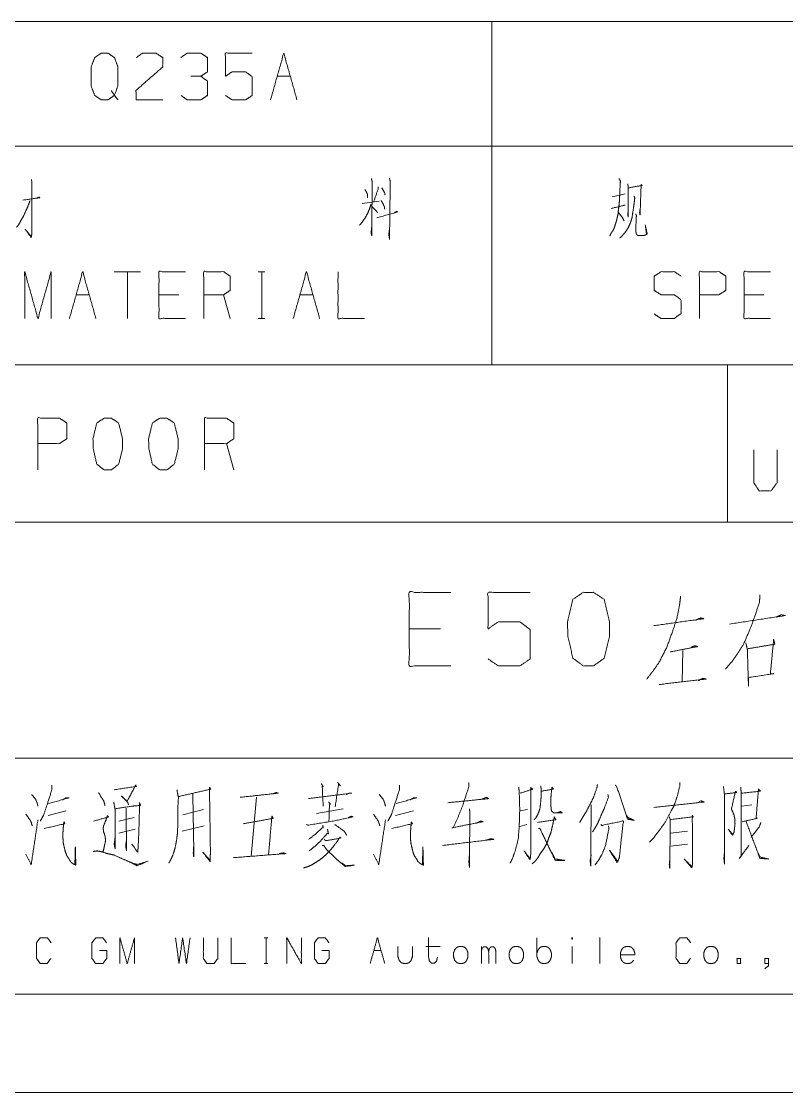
# Model space of a CAD drawing. Header units: millimetres. Extents: x 0 to 210, y 0 to 600.
# Drawn here: x 79.1 to 118, y 0 to 54.5 of the extents above; entities that cross this region are included whole.
import ezdxf

# ---------------------------------------------------------------- set-up
doc = ezdxf.new("R2010")
doc.units = ezdxf.units.MM
doc.layers.add('1', color=7, linetype='Continuous', true_color=0xffffff)

msp = doc.modelspace()

# ---------------------------------------------------------------- linework, layer by layer
at = {"layer": '1', "color": 95, "linetype": 'Continuous', "lineweight": 18}
for p, q in [((73, 54.463), (103, 54.463)), ((103, 54.463), (103, 48.113)), ((103, 54.463), (128, 54.463)), ((92.087, 51.675), (92.759, 51.675)), ((73, 48.113), (103, 48.113)), ((103, 48.113), (103, 37)), ((103, 48.113), (128, 48.113)), ((96.406, 45.2), (97.272, 45.325)), ((109.13, 45.55), (109.784, 45.7)), ((85.143, 41.737), (83.8, 41.737)), ((84.472, 41.737), (84.472, 39.362)), ((91.124, 41.737), (91.46, 41.737)), ((91.301, 41.737), (91.301, 39.362)), ((81.859, 40.563), (82.531, 40.563)), ((87.084, 40.563), (86.076, 40.563)), ((89.696, 39.362), (89.36, 40.563)), ((93.242, 40.563), (93.913, 40.563)), ((116.847, 40.563), (115.839, 40.563)), ((91.124, 39.362), (91.46, 39.362)), ((73, 37), (103, 37)), ((103, 37), (128, 37)), ((89.877, 31.669), (89.507, 32.994)), ((100.396, 23.583), (98.809, 23.583)), ((112.723, 22.48), (112.695, 20.866)), ((91.039, 15.014), (90.771, 12.013)), ((113.645, 14.842), (113.45, 14.738)), ((80.432, 14.083), (81.334, 14.324)), ((88.333, 14.393), (87.284, 14.117)), ((94.087, 14.186), (95.453, 14.428)), ((98.111, 14.083), (99.014, 14.324)), ((104.817, 14.393), (104.427, 14.324)), ((116.229, 14.635), (115.717, 14.566)), ((84.041, 13.807), (84.821, 13.979)), ((104.793, 13.634), (104.427, 13.531)), ((84.041, 13.186), (84.87, 13.393)), ((87.26, 13.289), (88.382, 13.565)), ((112.962, 13.289), (112.108, 13.186)), ((112.108, 12.53), (112.962, 12.634)), ((91.434, 7.873), (91.619, 7.873)), ((91.532, 7.873), (91.532, 6.562)), ((105.304, 6.907), (105.304, 7.873)), ((108.504, 7.887), (108.504, 6.562)), ((97.004, 7.224), (97.374, 7.224)), ((99.647, 7.431), (100.379, 7.431)), ((102.476, 6.562), (102.476, 7.431)), ((107.089, 7.431), (107.089, 6.562)), ((91.434, 6.562), (91.619, 6.562))]:
    msp.add_line(p, q, dxfattribs=at)
at = {"layer": '1', "color": 132, "linetype": 'Continuous', "lineweight": 18}
for p, q in [((25, 37), (205, 37)), ((115, 37), (115, 29)), ((25, 29), (205, 29)), ((75, 17), (184, 17)), ((25, 5), (205, 5)), ((25, 5), (205, 5)), ((0, 0), (210, 0))]:
    msp.add_line(p, q, dxfattribs=at)
at = {"layer": '1', "color": 95, "linetype": 'Continuous', "lineweight": 18}
for points, knots in [([(83.653, 50.95), (83.812, 50.7), (83.476, 50.475), (83.14, 50.475), (82.804, 50.7), (82.628, 51.175), (82.628, 52.15), (82.804, 52.625), (83.14, 52.85), (83.476, 52.85), (83.812, 52.625), (83.989, 52.15), (83.989, 51.2), (83.812, 50.7), (83.989, 50.475)], [0, 0, 0.043279, 0.102318, 0.151366, 0.210406, 0.284429, 0.426832, 0.500854, 0.559894, 0.608943, 0.667982, 0.742005, 0.880756, 0.958211, 1, 1]), ([(84.922, 52.625), (85.24, 52.85), (85.929, 52.85), (86.265, 52.625), (86.265, 52.15), (84.904, 50.95), (84.922, 50.475), (86.265, 50.475)], [0, 0, 0.069692, 0.192978, 0.265274, 0.350227, 0.67474, 0.759752, 1, 1]), ([(88.206, 51.675), (88.542, 51.9), (88.542, 52.625), (88.206, 52.85), (87.516, 52.85), (87.181, 52.625)], [0, 0, 0.153875, 0.429853, 0.583728, 0.846125, 1, 1]), ([(89.457, 50.7), (89.793, 50.475), (90.482, 50.475), (90.818, 50.7), (90.818, 51.65), (90.482, 51.9), (89.793, 51.9), (89.457, 51.675), (89.457, 52.85), (90.818, 52.85)], [0, 0, 0.062228, 0.168344, 0.230572, 0.376816, 0.441265, 0.547381, 0.609609, 0.790489, 1, 1]), ([(87.198, 50.7), (87.516, 50.475), (88.206, 50.475), (88.542, 50.7), (88.542, 51.425), (88.206, 51.675), (87.693, 51.675)], [0, 0, 0.124121, 0.343688, 0.472447, 0.703378, 0.836733, 1, 1]), ([(79.591, 46.425), (79.608, 46.3), (79.608, 43.675), (79.591, 43.525), (79.573, 43.475), (79.273, 43.9), (79.573, 43.525)], [0, 0, 0.031909, 0.695403, 0.733578, 0.746983, 0.878542, 1, 1]), ([(96.883, 46.475), (96.919, 46.325), (96.901, 43.575), (96.866, 43.725), (96.901, 44.025)], [0, 0, 0.04586, 0.864244, 0.910105, 1, 1]), ([(97.803, 46.5), (97.838, 46.325), (97.803, 43.4), (97.767, 43.625), (97.803, 43.925)], [0, 0, 0.049134, 0.854185, 0.916866, 1, 1]), ([(109.483, 46.475), (109.554, 46.325), (109.536, 46.25), (109.518, 45.75), (109.501, 45.4), (109.483, 45.15), (109.448, 44.9), (109.43, 44.675), (109.377, 44.45), (109.324, 44.25), (109.253, 44.025), (109.183, 43.85), (109.077, 43.7), (109.006, 43.55)], [0, 0, 0.054644, 0.080037, 0.244904, 0.360386, 0.442974, 0.526176, 0.600548, 0.676723, 0.744905, 0.822623, 0.884819, 0.945354, 1, 1]), ([(96.548, 45.925), (96.671, 45.7), (96.689, 45.6), (96.689, 45.5)], [0, 0, 0.560241, 0.781805, 1, 1]), ([(97.219, 46.05), (97.219, 45.925), (96.99, 45.275)], [0, 0, 0.153484, 1, 1]), ([(97.414, 46), (97.555, 45.75), (97.573, 45.65)], [0, 0, 0.738795, 1, 1]), ([(109.925, 46.2), (109.943, 46.025), (109.943, 44.525), (109.925, 44.625), (109.943, 44.875)], [0, 0, 0.086729, 0.826348, 0.876422, 1, 1]), ([(109.96, 46), (110.65, 46.125), (110.597, 46.175), (110.597, 46.05), (110.561, 45), (110.544, 44.625), (110.526, 44.75), (110.544, 44.875)], [0, 0, 0.271858, 0.300142, 0.348649, 0.756338, 0.902021, 0.951011, 1, 1]), ([(79.52, 45.35), (79.379, 45), (79.202, 44.6), (79.043, 44.325), (78.937, 44.125), (78.831, 44)], [0, 0, 0.247888, 0.535066, 0.743693, 0.892352, 1, 1]), ([(79.149, 45.375), (80.015, 45.5), (79.962, 45.525), (79.856, 45.475)], [0, 0, 0.832652, 0.888435, 1, 1]), ([(97.378, 45.35), (97.484, 45.175), (97.537, 45.05), (97.555, 44.925)], [0, 0, 0.438499, 0.729472, 1, 1]), ([(110.243, 45.575), (110.278, 45.5), (110.243, 45.2), (110.19, 44.825), (110.137, 44.475), (110.066, 44.25), (109.96, 44), (109.837, 43.8), (109.731, 43.675), (109.607, 43.525), (109.518, 43.45)], [0, 0, 0.035518, 0.164909, 0.327135, 0.478766, 0.579788, 0.69611, 0.79685, 0.867063, 0.950353, 1, 1]), ([(96.866, 45.175), (96.724, 44.775), (96.565, 44.475), (96.424, 44.275), (96.282, 44.1)], [0, 0, 0.34388, 0.619107, 0.817643, 1, 1]), ([(96.901, 45.05), (97.131, 44.825), (97.184, 44.75)], [0, 0, 0.777846, 1, 1]), ([(97.149, 44.475), (98.227, 44.775), (98.156, 44.8), (98.032, 44.725)], [0, 0, 0.835919, 0.891934, 1, 1]), ([(109.077, 44.95), (109.784, 45.125), (109.731, 45.125), (109.713, 45.1)], [0, 0, 0.896993, 0.962291, 1, 1]), ([(109.448, 44.75), (109.66, 44.475), (109.731, 44.325)], [0, 0, 0.676823, 1, 1]), ([(110.331, 44.675), (110.367, 44.575), (110.349, 44.5), (110.331, 43.8), (110.349, 43.7), (110.385, 43.625), (110.42, 43.575), (110.72, 43.575), (110.809, 43.6), (110.915, 43.65), (110.809, 44.125), (110.879, 43.625)], [0, 0, 0.040324, 0.069618, 0.335837, 0.374445, 0.405966, 0.429249, 0.543487, 0.578402, 0.622978, 0.808014, 1, 1]), ([(79.247, 39.362), (79.247, 41.737), (79.919, 39.362), (80.59, 41.737), (80.59, 39.362)], [0, 0, 0.245192, 0.5, 0.754808, 1, 1]), ([(81.524, 39.362), (82.195, 41.737), (82.867, 39.362)], [0, 0, 0.5, 1, 1]), ([(87.42, 39.362), (86.076, 39.362), (86.076, 41.737), (87.42, 41.737)], [0, 0, 0.265391, 0.734609, 1, 1]), ([(88.353, 39.362), (88.353, 41.737), (89.36, 41.737), (89.696, 41.513), (89.696, 40.788), (89.36, 40.563), (88.353, 40.563)], [0, 0, 0.400952, 0.571035, 0.639278, 0.761674, 0.829917, 1, 1]), ([(95.182, 41.737), (95.182, 39.362), (96.526, 39.362)], [0, 0, 0.638733, 1, 1]), ([(111.269, 39.588), (111.604, 39.362), (112.294, 39.362), (112.63, 39.613), (112.63, 40.313), (112.294, 40.563), (111.622, 40.563), (111.269, 40.788), (111.269, 41.513), (111.622, 41.737), (112.294, 41.737), (112.63, 41.513)], [0, 0, 0.068036, 0.184055, 0.254519, 0.372335, 0.4428, 0.555844, 0.62637, 0.748394, 0.81892, 0.931964, 1, 1]), ([(113.563, 39.362), (113.563, 41.737), (114.57, 41.737), (114.906, 41.513), (114.906, 40.788), (114.553, 40.563), (113.563, 40.563)], [0, 0, 0.401146, 0.571312, 0.639588, 0.762044, 0.832819, 1, 1]), ([(117.183, 39.362), (115.839, 39.362), (115.839, 41.737), (117.183, 41.737)], [0, 0, 0.26539, 0.73461, 1, 1]), ([(79.908, 31.669), (79.908, 34.291), (81.021, 34.291), (81.391, 34.042), (81.391, 33.242), (81.001, 32.994), (79.908, 32.994)], [0, 0, 0.401146, 0.571312, 0.639588, 0.762043, 0.832819, 1, 1]), ([(88.394, 31.669), (88.394, 34.291), (89.507, 34.291), (89.877, 34.042), (89.877, 33.242), (89.507, 32.994), (88.394, 32.994)], [0, 0, 0.400951, 0.571035, 0.639278, 0.761674, 0.829916, 1, 1]), ([(83.654, 31.669), (84.025, 31.945), (84.22, 32.718), (84.22, 33.242), (84.025, 34.042), (83.654, 34.291), (83.283, 34.291), (82.913, 34.042), (82.718, 33.242), (82.737, 32.718), (82.913, 31.945), (83.283, 31.669), (83.654, 31.669)], [0, 0, 0.067526, 0.183971, 0.260584, 0.380943, 0.446141, 0.500306, 0.565504, 0.685864, 0.762529, 0.87831, 0.945835, 1, 1]), ([(86.483, 31.669), (86.854, 31.945), (87.049, 32.718), (87.049, 33.242), (86.854, 34.042), (86.483, 34.291), (86.112, 34.291), (85.741, 34.042), (85.546, 33.242), (85.566, 32.718), (85.741, 31.945), (86.112, 31.669), (86.483, 31.669)], [0, 0, 0.067526, 0.183971, 0.260584, 0.380943, 0.446141, 0.500306, 0.565504, 0.685864, 0.762529, 0.87831, 0.945835, 1, 1]), ([(116.331, 32.687), (116.331, 31.009), (116.612, 30.589), (117.205, 30.589), (117.517, 31.009), (117.517, 32.687)], [0, 0, 0.337151, 0.438598, 0.557782, 0.662849, 1, 1]), ([(100.924, 21.693), (98.809, 21.693), (98.809, 25.433), (100.924, 25.433)], [0, 0, 0.26539, 0.73461, 1, 1]), ([(102.816, 22.047), (103.345, 21.693), (104.431, 21.693), (104.959, 22.047), (104.959, 23.543), (104.431, 23.937), (103.345, 23.937), (102.816, 23.583), (102.816, 25.433), (104.959, 25.433)], [0, 0, 0.062228, 0.168343, 0.230571, 0.376816, 0.441265, 0.547381, 0.609609, 0.79049, 1, 1]), ([(108.187, 21.693), (108.716, 22.087), (108.994, 23.189), (108.994, 23.937), (108.716, 25.079), (108.187, 25.433), (107.658, 25.433), (107.13, 25.079), (106.851, 23.937), (106.879, 23.189), (107.13, 22.087), (107.658, 21.693), (108.187, 21.693)], [0, 0, 0.067525, 0.183971, 0.260583, 0.380942, 0.44614, 0.500306, 0.565504, 0.685863, 0.762528, 0.878309, 0.945834, 1, 1]), ([(112.612, 25.236), (112.556, 24.803), (112.417, 24.094), (112.194, 23.425), (111.888, 22.598), (111.499, 21.85), (111.192, 21.417), (110.886, 21.024)], [0, 0, 0.094542, 0.250916, 0.403644, 0.594542, 0.777171, 0.892009, 1, 1]), ([(116.647, 25.315), (116.619, 24.921), (116.369, 24.173), (116.118, 23.504), (115.812, 22.795), (115.45, 22.244), (115.172, 21.85), (114.893, 21.535)], [0, 0, 0.093262, 0.279667, 0.448532, 0.630947, 0.786747, 0.900679, 1, 1]), ([(111.248, 23.74), (113.781, 24.094), (113.642, 24.134), (113.364, 24.016)], [0, 0, 0.851227, 0.899365, 1, 1]), ([(115.088, 23.819), (117.927, 24.252), (117.733, 24.291), (117.482, 24.173)], [0, 0, 0.85789, 0.917268, 1, 1]), ([(115.923, 22.874), (116.007, 22.52), (116.035, 21.535), (116.062, 20.669), (116.062, 21.102), (117.343, 21.299), (117.176, 21.299), (117.343, 23.032), (117.399, 22.795), (115.979, 22.559)], [0, 0, 0.048326, 0.179039, 0.29408, 0.351571, 0.523541, 0.545711, 0.776741, 0.808959, 1, 1]), ([(112.083, 22.402), (113.475, 22.677), (113.336, 22.717), (113.141, 22.638)], [0, 0, 0.799955, 0.881508, 1, 1]), ([(111.526, 20.748), (113.892, 21.024), (113.753, 21.063), (113.503, 20.945)], [0, 0, 0.849619, 0.901209, 1, 1]), ([(80.627, 15.635), (80.627, 15.394), (80.383, 14.635), (80.212, 14.117), (80.041, 13.807)], [0, 0, 0.124612, 0.535976, 0.81716, 1, 1]), ([(82.992, 15.256), (83.26, 14.842), (83.333, 14.6)], [0, 0, 0.661597, 1, 1]), ([(83.797, 15.394), (84.919, 15.566), (84.894, 15.635), (84.455, 14.807), (84.163, 15.083), (84.48, 14.773), (84.529, 14.635)], [0, 0, 0.36175, 0.385072, 0.683729, 0.811932, 0.953357, 1, 1]), ([(86.991, 15.394), (87.064, 14.98), (87.04, 14.566), (87.04, 13.841), (87.016, 13.186), (86.967, 12.806), (86.894, 12.427), (86.772, 12.047), (86.674, 11.84), (86.577, 11.668)], [0, 0, 0.110336, 0.219176, 0.409317, 0.581468, 0.681885, 0.783317, 0.887931, 0.947989, 1, 1]), ([(87.064, 15.049), (88.699, 15.428), (88.65, 15.532), (88.65, 15.014), (88.674, 13.6), (88.674, 12.772), (88.699, 12.254), (88.674, 11.909), (88.674, 11.737), (88.308, 12.22), (88.65, 11.84)], [0, 0, 0.25021, 0.267274, 0.344453, 0.555439, 0.678925, 0.756189, 0.80777, 0.833496, 0.923863, 1, 1]), ([(90.21, 15.014), (92.137, 15.221), (92.039, 15.256), (91.869, 15.187)], [0, 0, 0.870758, 0.917254, 1, 1]), ([(94.331, 15.704), (94.429, 15.566), (94.38, 15.566), (94.429, 14.566)], [0, 0, 0.138589, 0.178592, 1, 1]), ([(95.161, 15.773), (95.307, 15.601), (95.209, 15.67), (95.039, 14.531)], [0, 0, 0.151118, 0.230946, 1, 1]), ([(98.306, 15.635), (98.306, 15.394), (98.062, 14.635), (97.892, 14.117), (97.721, 13.807)], [0, 0, 0.124612, 0.535977, 0.81716, 1, 1]), ([(101.842, 15.773), (101.842, 15.566), (101.525, 14.6), (101.305, 14.048), (101.037, 13.462), (100.988, 13.462), (102.549, 13.772), (102.452, 13.807), (102.232, 13.703)], [0, 0, 0.046524, 0.275032, 0.408547, 0.553503, 0.564467, 0.922193, 0.945451, 1, 1]), ([(104.378, 15.532), (104.402, 15.256), (104.427, 14.393), (104.402, 13.565), (104.353, 12.91), (104.207, 12.323), (104.061, 11.909), (103.939, 11.668)], [0, 0, 0.070329, 0.28934, 0.499598, 0.66644, 0.819873, 0.931328, 1, 1]), ([(104.451, 15.221), (105.085, 15.428), (104.988, 15.497), (104.988, 12.151), (104.963, 11.909), (104.939, 11.84), (104.646, 12.289), (104.939, 11.909)], [0, 0, 0.122096, 0.143967, 0.756448, 0.800872, 0.814267, 0.912285, 1, 1]), ([(105.5, 15.601), (105.524, 15.256), (105.5, 14.807), (105.451, 14.428), (105.354, 14.152), (105.232, 13.945), (105.158, 13.876)], [0, 0, 0.190955, 0.438946, 0.650197, 0.811822, 0.94447, 1, 1]), ([(105.549, 15.325), (106.134, 15.428), (106.061, 15.532), (106.012, 15.014), (106.012, 14.566), (106.037, 14.324), (106.158, 14.221), (106.598, 14.221), (106.5, 14.29), (106.329, 14.221)], [0, 0, 0.2097, 0.254412, 0.437767, 0.595973, 0.681594, 0.738018, 0.892888, 0.935041, 1, 1]), ([(108.377, 15.67), (108.353, 15.497), (108.182, 15.014), (108.011, 14.669), (107.792, 14.255), (107.621, 13.979), (107.475, 13.738)], [0, 0, 0.081145, 0.319755, 0.499048, 0.717309, 0.868472, 1, 1]), ([(109.28, 15.635), (109.353, 15.566), (109.914, 13.91), (110.255, 13.841), (109.938, 13.979), (109.841, 14.117)], [0, 0, 0.037082, 0.681736, 0.810183, 0.937685, 1, 1]), ([(112.572, 15.773), (112.572, 15.601), (112.425, 15.014), (112.279, 14.6), (112.133, 14.324), (111.864, 13.807), (111.474, 13.255), (111.206, 12.91), (111.035, 12.737)], [0, 0, 0.049752, 0.224096, 0.350741, 0.440843, 0.608969, 0.803946, 0.929998, 1, 1]), ([(114.79, 15.566), (114.839, 15.152), (114.839, 11.633), (114.815, 11.909), (114.839, 12.22)], [0, 0, 0.092137, 0.86992, 0.931161, 1, 1]), ([(114.864, 15.187), (115.473, 15.256), (115.4, 15.325), (115.205, 14.462), (115.205, 14.393), (115.254, 14.29), (115.327, 14.117), (115.376, 13.876), (115.376, 13.669), (115.351, 13.427), (115.327, 13.255), (115.254, 13.082), (115.034, 13.393), (115.254, 13.117)], [0, 0, 0.163215, 0.189964, 0.425151, 0.443502, 0.473933, 0.523768, 0.589295, 0.644348, 0.708904, 0.755239, 0.805074, 0.906208, 1, 1]), ([(115.668, 15.532), (115.693, 15.221), (115.693, 12.047), (115.595, 11.909), (116.083, 12.565)], [0, 0, 0.069653, 0.779472, 0.817267, 1, 1]), ([(115.717, 15.221), (116.669, 15.325), (116.571, 15.428), (116.449, 13.945), (116.522, 13.945), (115.742, 13.772)], [0, 0, 0.276543, 0.31765, 0.747833, 0.76898, 1, 1]), ([(79.602, 15.152), (79.822, 14.876), (79.871, 14.738), (79.919, 14.566)], [0, 0, 0.519919, 0.73571, 1, 1]), ([(80.456, 14.704), (81.505, 14.98), (81.334, 14.98), (81.163, 14.876)], [0, 0, 0.74542, 0.862771, 1, 1]), ([(83.772, 14.773), (83.846, 14.393), (83.846, 12.392), (83.797, 12.634), (83.846, 12.979)], [0, 0, 0.129595, 0.800553, 0.883167, 1, 1]), ([(83.846, 14.428), (84.724, 14.566), (85.138, 14.6), (85.09, 14.738), (85.065, 13.669), (85.041, 13.013), (85.016, 12.461), (84.992, 12.22), (84.699, 12.634)], [0, 0, 0.198437, 0.291328, 0.324004, 0.562829, 0.709268, 0.832621, 0.886809, 1, 1]), ([(87.796, 15.187), (87.845, 12.461), (87.845, 11.978), (87.821, 12.185), (87.845, 12.599)], [0, 0, 0.711345, 0.837386, 0.891778, 1, 1]), ([(93.673, 14.945), (95.868, 15.221), (95.746, 15.221), (95.6, 15.152)], [0, 0, 0.886329, 0.935184, 1, 1]), ([(94.697, 14.773), (94.795, 14.669), (94.746, 14.635), (94.722, 13.807)], [0, 0, 0.138047, 0.196037, 1, 1]), ([(97.282, 15.152), (97.501, 14.876), (97.55, 14.738), (97.599, 14.566)], [0, 0, 0.519919, 0.73571, 1, 1]), ([(98.135, 14.704), (99.184, 14.98), (99.014, 14.98), (98.843, 14.876)], [0, 0, 0.74542, 0.862771, 1, 1]), ([(100.769, 14.738), (102.842, 14.945), (102.745, 15.014), (102.476, 14.911)], [0, 0, 0.83656, 0.884539, 1, 1]), ([(108.914, 15.152), (108.938, 15.014), (108.719, 14.428), (108.621, 14.221), (108.475, 13.876), (108.328, 13.565), (108.133, 13.255)], [0, 0, 0.067376, 0.368458, 0.47848, 0.658655, 0.823687, 1, 1]), ([(111.254, 14.497), (113.791, 14.773), (113.645, 14.842)], [0, 0, 0.940373, 1, 1]), ([(84.407, 14.462), (84.407, 13.6), (84.431, 12.772), (84.431, 12.289), (84.382, 12.53), (84.431, 12.944)], [0, 0, 0.304008, 0.595981, 0.766226, 0.853067, 1, 1]), ([(101.866, 14.428), (101.891, 14.255), (101.866, 11.461), (101.842, 11.737), (101.866, 12.082)], [0, 0, 0.048505, 0.826565, 0.903707, 1, 1]), ([(108.06, 14.635), (108.036, 11.53), (108.011, 11.806), (108.06, 12.082)], [0, 0, 0.847819, 0.923473, 1, 1]), ([(79.31, 14.152), (79.529, 13.841), (79.578, 13.738), (79.627, 13.565)], [0, 0, 0.564234, 0.734009, 1, 1]), ([(79.31, 12.116), (79.578, 11.599), (79.919, 13.876)], [0, 0, 0.202025, 1, 1]), ([(80.237, 13.427), (81.285, 13.669), (81.237, 13.772), (81.212, 13.531), (81.188, 13.186), (81.188, 12.944), (81.212, 12.668), (81.31, 12.254), (81.383, 12.047), (81.481, 11.909), (81.578, 11.737), (81.7, 11.633), (81.846, 11.564), (81.822, 12.496), (81.798, 11.633)], [0, 0, 0.198343, 0.219429, 0.26416, 0.327897, 0.372402, 0.423463, 0.501847, 0.542308, 0.573453, 0.609975, 0.639453, 0.66927, 0.84099, 1, 1]), ([(82.748, 13.807), (83.529, 14.014), (83.455, 14.083), (83.382, 13.876), (83.26, 13.565), (83.236, 13.427), (83.26, 13.255), (83.333, 13.048), (83.358, 12.806), (83.285, 12.461), (83.236, 12.254)], [0, 0, 0.288066, 0.323944, 0.402266, 0.52127, 0.571262, 0.633411, 0.711733, 0.798322, 0.924133, 1, 1]), ([(90.356, 13.669), (91.893, 13.945), (91.82, 14.048), (91.649, 12.082)], [0, 0, 0.426349, 0.460964, 1, 1]), ([(93.575, 13.634), (93.648, 13.6), (93.697, 13.6), (94.941, 13.807), (95.941, 14.014), (95.868, 14.048), (95.697, 13.979)], [0, 0, 0.030219, 0.048442, 0.519508, 0.900991, 0.93121, 1, 1]), ([(95.014, 13.634), (95.502, 13.289), (95.624, 13.082)], [0, 0, 0.713216, 1, 1]), ([(96.989, 14.152), (97.209, 13.841), (97.257, 13.738), (97.306, 13.565)], [0, 0, 0.564236, 0.73401, 1, 1]), ([(96.989, 12.116), (97.257, 11.599), (97.599, 13.876)], [0, 0, 0.202026, 1, 1]), ([(97.916, 13.427), (98.965, 13.669), (98.916, 13.772), (98.892, 13.531), (98.867, 13.186), (98.867, 12.944), (98.892, 12.668), (98.989, 12.254), (99.062, 12.047), (99.16, 11.909), (99.257, 11.737), (99.379, 11.633), (99.526, 11.564), (99.501, 12.496), (99.477, 11.633)], [0, 0, 0.198342, 0.219428, 0.26416, 0.327897, 0.372402, 0.423463, 0.501847, 0.542307, 0.573452, 0.609974, 0.639453, 0.66927, 0.840991, 1, 1]), ([(105.329, 13.738), (106.256, 13.876), (106.183, 14.014), (106.11, 13.634), (106.012, 13.22), (105.915, 12.979), (105.817, 12.703), (105.671, 12.427), (105.475, 12.151), (105.329, 11.909), (105.183, 11.737), (105.061, 11.633)], [0, 0, 0.248086, 0.289439, 0.391758, 0.504362, 0.573317, 0.650816, 0.733521, 0.823007, 0.897765, 0.957654, 1, 1]), ([(108.548, 13.634), (108.621, 13.565), (108.67, 13.6), (109.694, 13.807), (109.548, 12.461), (109.499, 11.978), (109.426, 11.771), (109.377, 11.702), (108.987, 12.323), (109.402, 11.771)], [0, 0, 0.021075, 0.033595, 0.2526, 0.536205, 0.63793, 0.683936, 0.701643, 0.855332, 1, 1]), ([(112.035, 14.014), (112.084, 13.876), (112.059, 11.599), (112.059, 11.392), (112.035, 11.599), (112.059, 11.84)], [0, 0, 0.047497, 0.786427, 0.853598, 0.921235, 1, 1]), ([(112.084, 13.876), (113.206, 14.014), (113.206, 14.083), (113.255, 14.014), (113.206, 13.979), (113.206, 11.564), (113.181, 11.426), (112.791, 11.875), (113.181, 11.495)], [0, 0, 0.224399, 0.238095, 0.254869, 0.26673, 0.746111, 0.773928, 0.891943, 1, 1]), ([(115.937, 13.807), (116.644, 11.909), (117.083, 11.875), (116.644, 11.978), (116.547, 12.185)], [0, 0, 0.643821, 0.783835, 0.927245, 1, 1]), ([(116.693, 13.738), (116.62, 13.531), (116.205, 12.979)], [0, 0, 0.241282, 1, 1]), ([(94.404, 13.6), (94.429, 13.462), (94.38, 13.462), (94.087, 13.186), (93.697, 12.875)], [0, 0, 0.128574, 0.173331, 0.542434, 1, 1]), ([(94.648, 13.393), (94.697, 13.151), (94.648, 13.186), (94.307, 12.806), (94.014, 12.53), (93.721, 12.289)], [0, 0, 0.154139, 0.191519, 0.510908, 0.762595, 1, 1]), ([(105.378, 13.427), (105.451, 13.427), (106.232, 11.806), (106.719, 11.806), (106.232, 11.875), (105.939, 12.427)], [0, 0, 0.021039, 0.538445, 0.678705, 0.820361, 1, 1]), ([(108.938, 13.565), (108.963, 13.427), (108.792, 12.565), (108.597, 12.082), (108.426, 11.806), (108.255, 11.564)], [0, 0, 0.064861, 0.4718, 0.712904, 0.863112, 1, 1]), ([(94.478, 12.875), (94.551, 12.806), (95.331, 12.944), (95.283, 12.979), (94.99, 12.565), (94.819, 12.358), (94.624, 12.151), (94.404, 11.944), (94.161, 11.771), (93.892, 11.599), (93.673, 11.495), (93.429, 11.426)], [0, 0, 0.029336, 0.260531, 0.277959, 0.425847, 0.504113, 0.587088, 0.675096, 0.762234, 0.855274, 0.926064, 1, 1]), ([(94.38, 12.565), (94.453, 12.565), (94.6, 12.358), (95.136, 11.84), (95.551, 11.495), (96.014, 11.564), (95.575, 11.53), (95.38, 11.668)], [0, 0, 0.026517, 0.118384, 0.388538, 0.584009, 0.7538, 0.913392, 1, 1]), ([(100.501, 12.565), (103.086, 12.875), (102.964, 12.91), (102.745, 12.841)], [0, 0, 0.879479, 0.922284, 1, 1]), ([(82.724, 12.254), (82.919, 12.289), (83.138, 12.254), (83.455, 12.151), (83.772, 12.082), (84.236, 11.875), (84.651, 11.702), (84.968, 11.53), (85.529, 11.771), (84.968, 11.599), (84.699, 11.668)], [0, 0, 0.051192, 0.108601, 0.194772, 0.278607, 0.409734, 0.525756, 0.619011, 0.776801, 0.928429, 1, 1]), ([(89.869, 11.944), (92.527, 12.151), (92.405, 12.185), (92.186, 12.151)], [0, 0, 0.884285, 0.926313, 1, 1]), ([(80.578, 6.824), (80.393, 6.562), (80.032, 6.562), (79.846, 6.824), (79.846, 7.611), (80.032, 7.873), (80.402, 7.873), (80.588, 7.611)], [0, 0, 0.114568, 0.243367, 0.357935, 0.638584, 0.753152, 0.885432, 1, 1]), ([(83.046, 7.224), (83.416, 7.224), (83.416, 6.824), (83.231, 6.562), (82.85, 6.562), (82.665, 6.824), (82.665, 7.611), (82.86, 7.873), (83.221, 7.873), (83.407, 7.611)], [0, 0, 0.103296, 0.214796, 0.304261, 0.410275, 0.49974, 0.718896, 0.809957, 0.910535, 1, 1]), ([(84.089, 6.562), (84.089, 7.873), (84.46, 6.562), (84.831, 7.873), (84.831, 6.562)], [0, 0, 0.245192, 0.5, 0.754808, 1, 1]), ([(86.918, 7.873), (87.093, 6.562), (87.279, 7.873), (87.474, 6.562), (87.659, 7.873)], [0, 0, 0.249746, 0.499742, 0.750003, 1, 1]), ([(88.332, 7.873), (88.332, 6.824), (88.508, 6.562), (88.879, 6.562), (89.074, 6.824), (89.074, 7.873)], [0, 0, 0.337151, 0.438598, 0.557782, 0.662849, 1, 1]), ([(89.747, 7.873), (89.747, 6.562), (90.488, 6.562)], [0, 0, 0.638735, 1, 1]), ([(92.575, 6.562), (92.575, 7.873), (93.317, 6.562), (93.317, 7.873)], [0, 0, 0.317574, 0.682426, 1, 1]), ([(94.36, 7.224), (94.731, 7.224), (94.731, 6.824), (94.546, 6.562), (94.165, 6.562), (93.98, 6.824), (93.98, 7.611), (94.175, 7.873), (94.536, 7.873), (94.721, 7.611)], [0, 0, 0.103294, 0.214794, 0.304259, 0.410275, 0.49974, 0.718895, 0.809956, 0.910535, 1, 1]), ([(96.818, 6.562), (97.189, 7.873), (97.56, 6.562)], [0, 0, 0.500001, 1, 1]), ([(100.242, 6.879), (100.193, 6.686), (100.086, 6.576), (99.949, 6.576), (99.832, 6.686), (99.793, 6.879), (99.793, 7.887)], [0, 0, 0.107405, 0.190396, 0.26402, 0.350758, 0.457, 1, 1]), ([(107.089, 7.79), (107.109, 7.845), (107.089, 7.887), (107.07, 7.845), (107.089, 7.79)], [0, 0, 0.280626, 0.5, 0.719374, 1, 1]), ([(113.108, 6.824), (112.923, 6.562), (112.562, 6.562), (112.376, 6.824), (112.376, 7.611), (112.562, 7.873), (112.932, 7.873), (113.118, 7.611)], [0, 0, 0.114568, 0.243368, 0.357936, 0.638583, 0.753151, 0.885432, 1, 1]), ([(98.233, 7.431), (98.233, 6.907), (98.291, 6.727), (98.399, 6.603), (98.535, 6.562), (98.662, 6.562), (98.799, 6.603), (98.906, 6.727), (98.964, 6.907), (98.964, 7.431)], [0, 0, 0.242016, 0.329107, 0.404862, 0.470732, 0.529268, 0.595138, 0.670893, 0.757984, 1, 1]), ([(101.12, 6.727), (101.227, 6.603), (101.364, 6.562), (101.491, 6.562), (101.627, 6.603), (101.735, 6.727), (101.793, 6.907), (101.793, 7.1), (101.735, 7.266), (101.627, 7.39), (101.491, 7.431), (101.364, 7.431), (101.227, 7.39), (101.12, 7.266), (101.061, 7.1), (101.061, 6.907), (101.12, 6.727)], [0, 0, 0.063223, 0.118197, 0.16705, 0.222024, 0.285249, 0.357934, 0.432348, 0.5, 0.563226, 0.6182, 0.667052, 0.722026, 0.785249, 0.852901, 0.927315, 1, 1]), ([(102.476, 7.169), (102.505, 7.321), (102.603, 7.417), (102.71, 7.417), (102.807, 7.321), (102.846, 7.169), (102.846, 6.562)], [0, 0, 0.118879, 0.22446, 0.306986, 0.412562, 0.533087, 1, 1]), ([(102.846, 7.169), (102.876, 7.321), (102.973, 7.417), (103.09, 7.417), (103.178, 7.321), (103.217, 7.169), (103.217, 6.562)], [0, 0, 0.118605, 0.223938, 0.31376, 0.413913, 0.53416, 1, 1]), ([(103.949, 6.727), (104.056, 6.603), (104.193, 6.562), (104.319, 6.562), (104.456, 6.603), (104.563, 6.727), (104.622, 6.907), (104.622, 7.1), (104.563, 7.266), (104.456, 7.39), (104.319, 7.431), (104.193, 7.431), (104.056, 7.39), (103.949, 7.266), (103.89, 7.1), (103.89, 6.907), (103.949, 6.727)], [0, 0, 0.063223, 0.118197, 0.16705, 0.222024, 0.285249, 0.357934, 0.432348, 0.5, 0.563226, 0.6182, 0.667052, 0.722026, 0.785249, 0.852901, 0.927315, 1, 1]), ([(105.304, 6.907), (105.363, 6.727), (105.47, 6.603), (105.607, 6.562), (105.734, 6.562), (105.87, 6.603), (105.978, 6.727), (106.036, 6.907), (106.036, 7.1), (105.978, 7.266), (105.87, 7.39), (105.734, 7.431), (105.607, 7.431), (105.47, 7.39), (105.363, 7.266), (105.304, 7.1)], [0, 0, 0.078529, 0.146835, 0.206229, 0.25901, 0.318404, 0.38671, 0.465239, 0.545636, 0.618727, 0.687034, 0.746428, 0.799208, 0.858602, 0.926909, 1, 1]), ([(110.221, 6.727), (110.113, 6.603), (109.977, 6.562), (109.85, 6.562), (109.713, 6.603), (109.606, 6.727), (109.547, 6.907), (109.547, 7.1), (109.606, 7.266), (109.713, 7.39), (109.85, 7.431), (109.977, 7.431), (110.113, 7.39), (110.221, 7.266), (110.279, 7.1), (110.279, 7.003), (109.547, 7.003)], [0, 0, 0.053947, 0.100854, 0.142542, 0.18945, 0.243397, 0.305417, 0.368913, 0.426638, 0.480585, 0.527493, 0.569181, 0.616088, 0.670035, 0.727761, 0.759509, 1, 1]), ([(113.849, 6.727), (113.956, 6.603), (114.093, 6.562), (114.22, 6.562), (114.356, 6.603), (114.464, 6.727), (114.522, 6.907), (114.522, 7.1), (114.464, 7.266), (114.356, 7.39), (114.22, 7.431), (114.093, 7.431), (113.956, 7.39), (113.849, 7.266), (113.79, 7.1), (113.79, 6.907), (113.849, 6.727)], [0, 0, 0.063224, 0.118198, 0.167051, 0.222025, 0.285248, 0.357933, 0.432348, 0.5, 0.563224, 0.618198, 0.667051, 0.722025, 0.785248, 0.8529, 0.927315, 1, 1]), ([(115.478, 6.562), (115.663, 6.562), (115.663, 6.824), (115.478, 6.824), (115.478, 6.562)], [0, 0, 0.207087, 0.5, 0.707087, 1, 1]), ([(117.078, 6.562), (116.892, 6.562), (116.892, 6.824), (117.078, 6.824), (117.078, 6.438), (116.892, 6.3)], [0, 0, 0.148246, 0.357931, 0.506177, 0.815186, 1, 1])]:
    msp.add_open_spline(points, degree=1, knots=knots, dxfattribs=at)
for points in [[(91.751, 50.475), (92.423, 52.85), (93.095, 50.475)], [(92.906, 39.362), (93.578, 41.737), (94.249, 39.362)]]:
    msp.add_open_spline(points, degree=1, dxfattribs=at)

doc.saveas('drawing.dxf')
